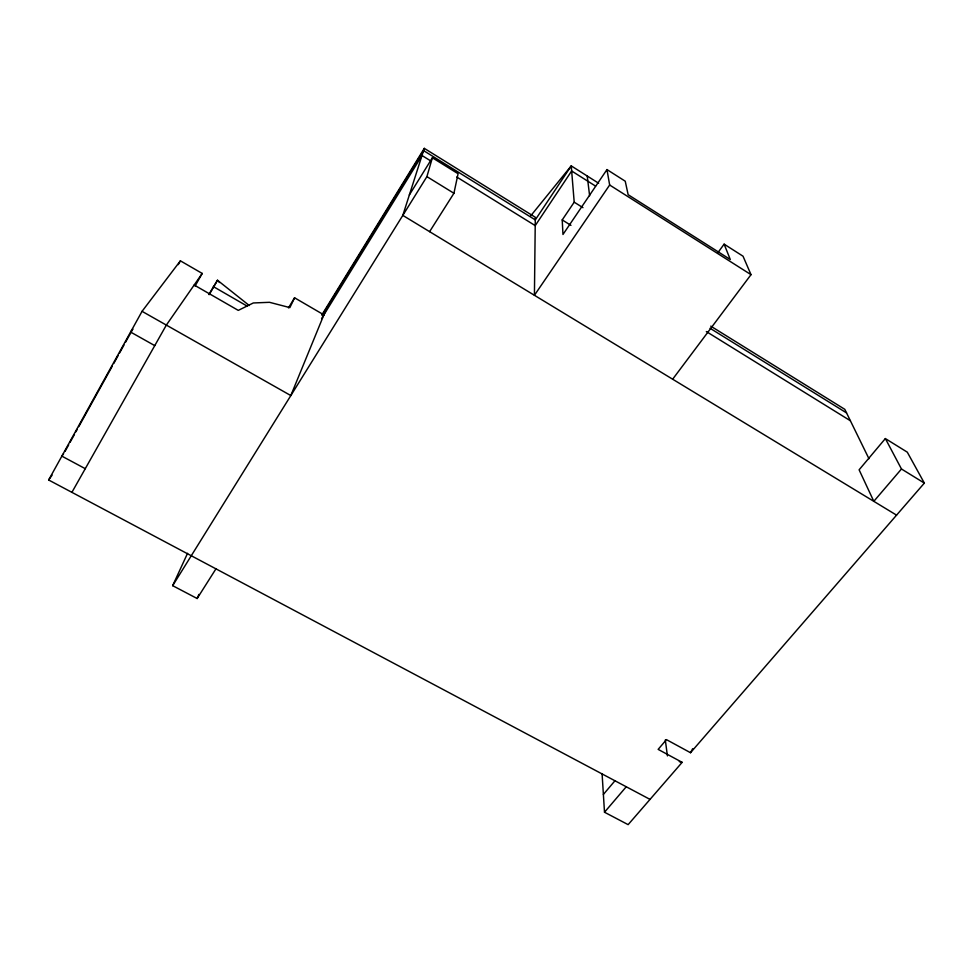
<?xml version="1.0" encoding="UTF-8"?>
<svg xmlns="http://www.w3.org/2000/svg" width="973" height="973" viewBox="0 0 973 973"><rect width="100%" height="100%" fill="white"/><g stroke="black" fill="none" stroke-linecap="round" stroke-linejoin="round"><path stroke-width="1.46" d="M429.604 231.659L453.929 193.274L458.076 173.717L432.377 157.784L409.365 194.928M215.945 568.852L197.154 598.517L172.671 585.673L426.904 176.624L432.377 157.784M717.867 252.676L724.119 244.15L730.285 259.511L628.144 194.697L625.238 181.209L606.97 169.582L609.657 185.016L534.42 295.293L535.308 217.271L424.289 148.358L402.81 215.386L896.559 515.143M326.612 308.186L290.818 395.561L142.058 311.336L48.65 479.993L650.025 799.392M197.154 598.517L198.881 594.418M172.671 585.673L187.558 553.296M323.875 314.863L294.576 297.787L289.857 307.602L269.497 302.311L253.308 302.968L238.276 310.387L194.174 285.016M602.08 773.632L604.501 812.236L628.132 824.642L682.146 762.346L658.149 749.38L666.456 739.638L690.514 752.713L692.654 748.699M65.094 451.338L68.682 444.843M70.129 442.241L74.447 434.457M75.882 431.854L77.317 429.251M78.764 426.661L112.248 366.201M113.719 363.549L118.134 355.595M119.606 352.944L124.009 344.989M125.481 342.326L132.827 329.069L130.589 332.048L154.756 345.622M178.266 264.632L180.394 260.825L202.214 273.437L195.074 286.038M71.905 492.35L166.347 325.091L202.214 273.437M208.83 294.466L217.49 280.248L249.295 305.534M209.244 294.637L217.49 280.248L219.497 282.511M288.482 307.918L294.576 297.787M321.722 315.118L424.289 148.358M322.635 314.656L423.571 150.608L535.284 219.886L571.236 165.884L598.638 183.24M321.564 318.621L421.99 155.51L431.003 161.092M606.97 169.582L562.966 234.481L562.224 219.922L574.204 202.177L571.236 165.884L530.674 215.897M48.65 479.993L52.092 475.14M63.537 453.795L61.858 456.142L85.271 468.682M672.647 379.215L751.01 274.666L743.031 256.203L724.119 244.15M142.058 311.336L180.394 260.825M885.357 438.568L859.11 469.813L873.815 501.338L901.472 468.998L885.357 438.568L907.286 452.165L924.35 483.094L690.514 752.713M603.382 794.43L615.033 780.687M604.501 812.236L626.247 786.768M679.276 761.64L682.146 762.346M213.342 286.597L247.13 306.094M426.904 176.624L453.929 193.274M901.472 468.998L924.35 483.094M710.752 326.137L844.795 409.329L868.962 458.721M710.071 328.278L846.559 412.917M456.738 177.013L535.223 225.614L571.65 170.98L595.561 186.111M706.325 331.55L850.378 420.75M562.224 219.922L570.956 225.359M574.204 202.177L582.961 207.663M609.657 185.016L751.01 274.666M665.313 739.918L667.417 755.912M587.23 176.016L589.614 195.743"/></g></svg>
